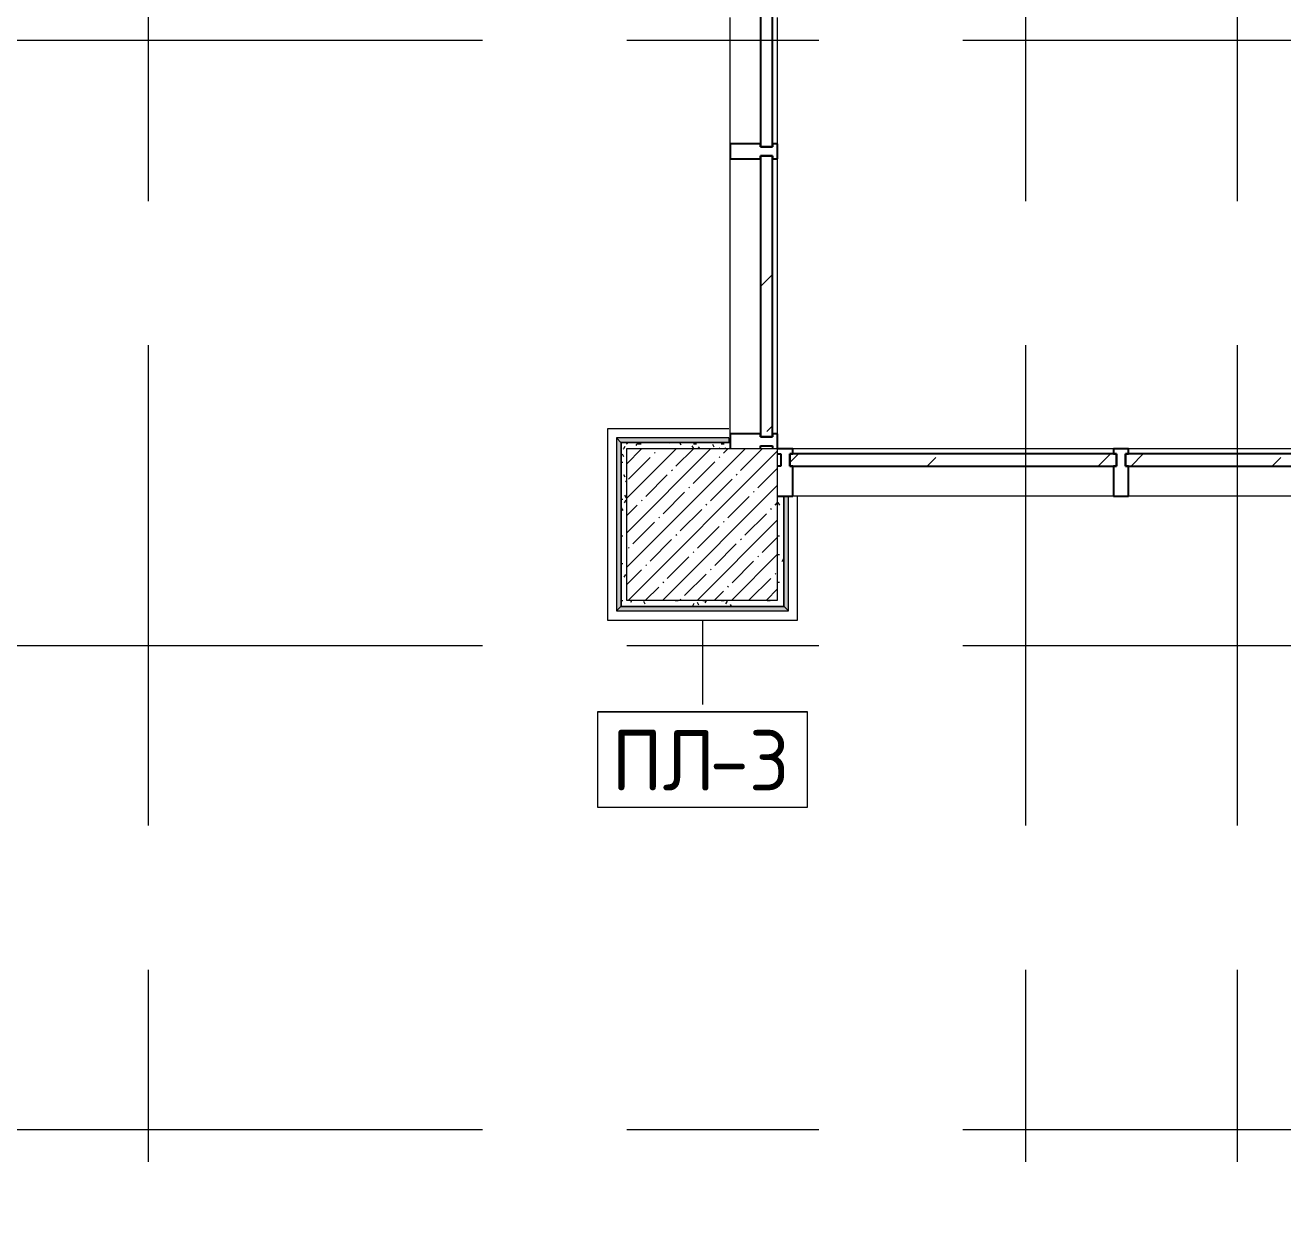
# Model space of a CAD drawing. Header units: millimetres. Extents: x 35316 to 242799, y -8553 to 29000.
# Drawn here: x 71552 to 75710, y 13138 to 17050 of the extents above; entities that cross this region are included whole.
import ezdxf

# ---------------------------------------------------------------- set-up
doc = ezdxf.new("R2010")
doc.units = ezdxf.units.MM
doc.linetypes.add('Осевая', pattern=[3175, 635, -476.25, 1587.5, -476.25])
for name, color, linetype, lineweight, true_color in [('A-GENM-1', 7, 'Continuous', 9, 0x004000), ('A-WALL-1', 9, 'Continuous', 9, 0x808080), ('A-WALL-FNSH-1', 9, 'Continuous', 9, 0x808080), ('I-WALL-2', 9, 'Continuous', 9, 0x808080), ('S-COLS-1', 9, 'Continuous', 9, 0x808080)]:
    doc.layers.add(name, color=color, linetype=linetype, lineweight=lineweight, true_color=true_color)
for name, color, linetype, lineweight in [('A-GENM-IDEN', 7, 'Continuous', 9), ('A-GLAZ-CURT', 7, 'Continuous', 9), ('A-GLAZ-CURT-1', 7, 'Continuous', 25), ('A-GLAZ-CWMG', 7, 'Continuous', 9), ('A-GLAZ-CWMG-1', 7, 'Continuous', 25), ('S-COLS', 7, 'Continuous', 9), ('Оси-2', 7, 'Осевая', 9)]:
    doc.layers.add(name, color=color, linetype=linetype, lineweight=lineweight)
doc.styles.add('GOST Common_1', font='GOST_Common.ttf', dxfattribs={"height": 200})
pattern_1 = [(0, (0, 0), (121.92, 30.48), [10.058, -81.382, 10.058, -81.382, -487.68]), (0, (0, 0), (121.92, 30.48), [-182.88, 10.058, -172.822, 10.058, -81.382, -213.36]), (0, (0, 0), (121.92, 30.48), [-457.2, 10.058, -50.902, 10.058, -142.342]), (120, (45.72, 15.24), (-87.356454, 90.345817), [10.058, -81.382, 10.058, -81.382, -487.68]), (120, (45.72, 15.24), (-87.356454, 90.345817), [-182.88, 10.058, -172.822, 10.058, -81.382, -213.36]), (120, (45.72, 15.24), (-87.356454, 90.345817), [-457.2, 10.058, -50.902, 10.058, -142.342]), (240, (60.96, 76.2), (-34.563546, -120.825817), [10.058, -81.382, 10.058, -81.382, -487.68]), (240, (60.96, 76.2), (-34.563546, -120.825817), [-182.88, 10.058, -172.822, 10.058, -81.382, -213.36]), (240, (60.96, 76.2), (-34.563546, -120.825817), [-457.2, 10.058, -50.902, 10.058, -142.342])]

# ---------------------------------------------------------------- blocks, each defined once
blk = doc.blocks.new('BSC_Колонна _Прямоугольная - 500х500-V28-План раскладки напольных покрытий 3 этажа в осях 12-23')
at = {"layer": 'S-COLS'}
h = blk.add_hatch(dxfattribs=at)
h.set_pattern_fill('FP_39', color=256, style=0, pattern_type=2)
h.set_pattern_definition([(45, (-73790, -15400), (-57.02463, 57.02463), []), (45, (-73732.975, -15400), (-57.02463, 57.02463), [100.806, -20.161, 3.353, -16.808])])
h.paths.add_polyline_path([(-67.4, -250), (250, -250), (250, 250), (-250, 250), (-250, -250)])
at = {"layer": 'S-COLS-1'}
for p, q in [((250, 250), (-250, 250)), ((-250, 250), (-250, -250)), ((250, -250), (250, 250)), ((-250, -250), (250, -250))]:
    blk.add_line(p, q, dxfattribs=at)
blk = doc.blocks.new('Прямоугольный импост - Импост структурный с накладкой - 160мм Темный-31239202-План раскладки напольных покрытий 3 этажа в осях 12-23')
at = {"layer": 'A-GLAZ-CWMG-1'}
for p, q in [((-50, 40), (-50, 140)), ((-50, 140), (0, 140)), ((-40, 40), (-50, 40)), ((-50, -17), (-50, 0)), ((-50, 0), (-40, 0)), ((-40, 0), (-40, 40)), ((-10, 40), (-10, 0)), ((0, 40), (-10, 40)), ((-10, 0), (0, 0)), ((0, -17), (-50, -17))]:
    blk.add_line(p, q, dxfattribs=at)
blk = doc.blocks.new('Системная панель - Стекло - 40мм-30335137-План раскладки напольных покрытий 3 этажа в осях 12-23')
at = {"layer": 'A-GLAZ-CURT'}
h = blk.add_hatch(dxfattribs=at)
h.set_pattern_fill('FP_51', color=256, style=0, pattern_type=2)
h.set_pattern_definition([(45, (-74720, -15533), (-282.8427, 282.8427), [200, -600]), (45, (-74920, -15633), (-282.8427, 282.8427), [600, -200]), (45, (-74520, -15733), (-282.8427, 282.8427), [200, -600])])
h.paths.add_polyline_path([(540, -40), (540, 0), (-540, 0), (-540, -40), (-159.2, -40)])
at = {"layer": 'A-GLAZ-CURT-1'}
for p, q in [((540, 0), (-540, 0)), ((-540, 0), (-540, -40)), ((540, -40), (540, 0)), ((-540, -40), (540, -40))]:
    blk.add_line(p, q, dxfattribs=at)
blk = doc.blocks.new('Прямоугольный импост - Импост структурный с накладкой - 160мм-23562329-План раскладки напольных покрытий 3 этажа в осях 12-23')
at = {"layer": 'A-GLAZ-CWMG'}
for p, q in [((75150, 15650), (74090, 15650)), ((75150, 15493), (74090, 15493))]:
    blk.add_line(p, q, dxfattribs=at)
blk = doc.blocks.new('Прямоугольный импост - Импост структурный с накладкой - 160мм-30335139-План раскладки напольных покрытий 3 этажа в осях 12-23')
at = {"layer": 'A-GLAZ-CWMG-1'}
for p, q in [((0, 140), (-50, 140)), ((-50, 140), (-50, 40)), ((-50, 40), (-40, 40)), ((-40, 0), (-50, 0)), ((-50, 0), (-50, -17)), ((-40, 40), (-40, 0)), ((-10, 0), (-10, 40)), ((-10, 40), (0, 40)), ((0, 0), (-10, 0)), ((-50, -17), (0, -17))]:
    blk.add_line(p, q, dxfattribs=at)
blk = doc.blocks.new('Системная панель - Стекло - 40мм-V47-План раскладки напольных покрытий 3 этажа в осях 12-23')
at = {"layer": 'A-GLAZ-CURT'}
h = blk.add_hatch(dxfattribs=at)
h.set_pattern_fill('FP_65', color=256, style=0, pattern_type=2)
h.set_pattern_definition([(45, (-75842.5, -15533), (-282.8427, 282.8427), [200, -600]), (45, (-76042.5, -15633), (-282.8427, 282.8427), [600, -200]), (45, (-75642.5, -15733), (-282.8427, 282.8427), [200, -600])])
h.paths.add_polyline_path([(552.5, -40), (552.5, 0), (-552.5, 0), (-552.5, -40), (-543.5, -40)])
at = {"layer": 'A-GLAZ-CURT-1'}
for p, q in [((552.5, 0), (-552.5, 0)), ((-552.5, 0), (-552.5, -40)), ((552.5, -40), (552.5, 0)), ((-552.5, -40), (552.5, -40))]:
    blk.add_line(p, q, dxfattribs=at)
blk = doc.blocks.new('Прямоугольный импост - Импост структурный с накладкой - 160мм-23562332-План раскладки напольных покрытий 3 этажа в осях 12-23')
at = {"layer": 'A-GLAZ-CWMG'}
for p, q in [((76285, 15650), (75200, 15650)), ((76285, 15493), (75200, 15493))]:
    blk.add_line(p, q, dxfattribs=at)
blk = doc.blocks.new('Прямоугольный импост - Импост структурный с накладкой - 160мм-30335136-План раскладки напольных покрытий 3 этажа в осях 12-23')
at = {"layer": 'A-GLAZ-CWMG-1'}
for p, q in [((-25, 40), (-25, 140)), ((-25, 140), (25, 140)), ((25, 140), (25, 40)), ((-15, 40), (-25, 40)), ((-25, -17), (-25, 0)), ((-25, 0), (-15, 0)), ((-15, 0), (-15, 40)), ((15, 40), (15, 0)), ((25, 40), (15, 40)), ((15, 0), (25, 0)), ((25, 0), (25, -17)), ((25, -17), (-25, -17))]:
    blk.add_line(p, q, dxfattribs=at)
blk = doc.blocks.new('Системная панель - Стекло - 40мм-23562590-План раскладки напольных покрытий 3 этажа в осях 12-23')
at = {"layer": 'A-GLAZ-CURT'}
h = blk.add_hatch(dxfattribs=at)
h.set_pattern_fill('FP_68', color=256, style=0, pattern_type=2)
h.set_pattern_definition([(135, (16054.17, -74123), (-282.8427, -282.8427), [200, -600]), (135, (16154.17, -74323), (-282.8427, -282.8427), [600, -200]), (135, (16254.17, -73923), (-282.8427, -282.8427), [200, -600])])
h.paths.add_polyline_path([(464.2, -40), (464.2, 0), (-464.2, 0), (-464.2, -40), (437.1, -40)])
at = {"layer": 'A-GLAZ-CURT-1'}
for p, q in [((464.2, 0), (-464.2, 0)), ((-464.2, 0), (-464.2, -40)), ((464.2, -40), (464.2, 0)), ((-464.2, -40), (464.2, -40))]:
    blk.add_line(p, q, dxfattribs=at)
blk = doc.blocks.new('Прямоугольный импост - Импост структурный с накладкой - 160мм Темный-31239176-План раскладки напольных покрытий 3 этажа в осях 12-23')
at = {"layer": 'A-GLAZ-CWMG'}
for p, q in [((73883, 17641.7), (73883, 18550)), ((74040, 17641.7), (74040, 18550))]:
    blk.add_line(p, q, dxfattribs=at)
blk = doc.blocks.new('Прямоугольный импост - Импост структурный с накладкой - 160мм Темный-31239180-План раскладки напольных покрытий 3 этажа в осях 12-23')
at = {"layer": 'A-GLAZ-CWMG-1'}
for p, q in [((-25, 40), (-25, 140)), ((-25, 140), (25, 140)), ((25, 140), (25, 40)), ((-15, 40), (-25, 40)), ((-25, -17), (-25, 0)), ((-25, 0), (-15, 0)), ((-15, 0), (-15, 40)), ((15, 40), (15, 0)), ((25, 40), (15, 40)), ((15, 0), (25, 0)), ((25, 0), (25, -17)), ((25, -17), (-25, -17))]:
    blk.add_line(p, q, dxfattribs=at)
blk = doc.blocks.new('Системная панель - Стекло - 40мм-24234995-План раскладки напольных покрытий 3 этажа в осях 12-23')
at = {"layer": 'A-GLAZ-CURT'}
h = blk.add_hatch(dxfattribs=at)
h.set_pattern_fill('FP_69', color=256, style=0, pattern_type=2)
h.set_pattern_definition([(135, (16766.67, -74123), (-282.8427, -282.8427), [200, -600]), (135, (16866.67, -74323), (-282.8427, -282.8427), [600, -200]), (135, (16966.67, -73923), (-282.8427, -282.8427), [200, -600])])
h.paths.add_polyline_path([(218.3, -40), (218.3, 0), (-218.3, 0), (-218.3, -40), (-169.4, -40)])
at = {"layer": 'A-GLAZ-CURT-1'}
for p, q in [((218.3, 0), (-218.3, 0)), ((-218.3, 0), (-218.3, -40)), ((218.3, -40), (218.3, 0)), ((-218.3, -40), (218.3, -40))]:
    blk.add_line(p, q, dxfattribs=at)
blk = doc.blocks.new('Прямоугольный импост - Импост структурный с накладкой - 160мм Темный-31239183-План раскладки напольных покрытий 3 этажа в осях 12-23')
at = {"layer": 'A-GLAZ-CWMG'}
for p, q in [((73883, 16658.3), (73883, 17075)), ((74040, 16658.3), (74040, 17075))]:
    blk.add_line(p, q, dxfattribs=at)
blk = doc.blocks.new('Плинтус - Плинтус темный _ст_школа_-32859004-План раскладки напольных покрытий 3 этажа в осях 12-23')
at = {"layer": 'A-GENM-1'}
blk.add_hatch(color=256, dxfattribs=at).paths.add_polyline_path([(-15, -15), (557, -15), (542, 0), (0, 0)])
for p, q in [((0, 0), (-15, -15)), ((-15, -15), (557, -15)), ((0, 0), (542, 0)), ((557, -15), (542, 0)), ((-45, -45), (587, -45))]:
    blk.add_line(p, q, dxfattribs=at)
blk = doc.blocks.new('Плинтус - Плинтус темный _ст_школа_-32864506-План раскладки напольных покрытий 3 этажа в осях 12-23')
at = {"layer": 'A-GENM-1'}
blk.add_hatch(color=256, dxfattribs=at).paths.add_polyline_path([(200.6, -15), (554, -15), (539, 0), (0, 0), (-15, -15)])
for p, q in [((0, 0), (-15, -15)), ((-15, -15), (554, -15)), ((0, 0), (539, 0)), ((554, -15), (539, 0)), ((-45, -45), (584, -45))]:
    blk.add_line(p, q, dxfattribs=at)
blk = doc.blocks.new('Плинтус - Плинтус темный _ст_школа_-32864507-План раскладки напольных покрытий 3 этажа в осях 12-23')
at = {"layer": 'A-GENM-1'}
blk.add_hatch(color=256, dxfattribs=at).paths.add_polyline_path([(-15, -15), (364, -15), (364, 0), (0, 0)])
for p, q in [((0, 0), (-15, -15)), ((-15, -15), (364, -15)), ((0, 0), (364, 0)), ((-45, -45), (365, -45))]:
    blk.add_line(p, q, dxfattribs=at)
blk = doc.blocks.new('Плинтус - Плинтус темный _ст_школа_-32864508-План раскладки напольных покрытий 3 этажа в осях 12-23')
at = {"layer": 'A-GENM-1'}
blk.add_hatch(color=256, dxfattribs=at).paths.add_polyline_path([(0, 0), (0, -15), (372, -15), (357, 0), (156.4, 0)])
for p, q in [((0, 0), (357, 0)), ((0, -15), (0, 0)), ((0, -15), (372, -15)), ((372, -15), (357, 0)), ((0, -45), (402, -45))]:
    blk.add_line(p, q, dxfattribs=at)
blk = doc.blocks.new('Mark Reiling - Mark Reiling-26174330-План раскладки напольных покрытий 3 этажа в осях 12-23')
at = {"layer": 'A-GENM-IDEN'}
for p, q in [((-3.47, 1.49), (-3.47, -1.663)), ((-3.47, 1.49), (3.47, 1.49)), ((3.47, 1.49), (-3.47, 1.49)), ((-3.47, 1.49), (-3.47, -1.663)), ((3.47, -1.663), (3.47, 1.49)), ((3.47, -1.663), (3.47, 1.49)), ((-3.47, -1.663), (3.47, -1.663)), ((-3.47, -1.663), (3.47, -1.663))]:
    blk.add_line(p, q, dxfattribs=at)

msp = doc.modelspace()

# ---------------------------------------------------------------- hatches: boundary and pattern name
at = {"layer": 'I-WALL-2'}
h = msp.add_hatch(dxfattribs=at)
h.set_pattern_fill('FP_70', color=256, style=0, pattern_type=2)
h.set_pattern_definition(pattern_1)
h.paths.add_polyline_path([(73722.6, 15650), (73883, 15650), (73883, 15670), (73523, 15670), (73523, 15650), (73543, 15650)])
h = msp.add_hatch(dxfattribs=at)
h.set_pattern_fill('FP_70', color=256, style=0, pattern_type=2)
h.set_pattern_definition(pattern_1)
h.paths.add_polyline_path([(73543, 15130), (73543, 15150), (73540, 15150), (73540, 15650), (73523, 15650), (73523, 15130), (73540, 15130)])
h = msp.add_hatch(dxfattribs=at)
h.set_pattern_fill('FP_70', color=256, style=0, pattern_type=2)
h.set_pattern_definition(pattern_1)
h.paths.add_polyline_path([(74040, 15150), (74060, 15150), (74060, 15493), (74040, 15493), (74040, 15453.3)])
h = msp.add_hatch(dxfattribs=at)
h.set_pattern_fill('FP_70', color=256, style=0, pattern_type=2)
h.set_pattern_definition(pattern_1)
h.paths.add_polyline_path([(74060, 15130), (74060, 15150), (73543, 15150), (73543, 15130), (74040, 15130)])

# ---------------------------------------------------------------- linework, layer by layer
at = {"layer": 'A-GENM-IDEN'}
msp.add_line((73791.5, 15084), (73791.5, 14805.2), dxfattribs=at)
at = {"layer": 'A-WALL-1'}
for p, q in [((73883, 15670), (73523, 15670)), ((73523, 15670), (73523, 15130)), ((73883, 15650), (73883, 15670)), ((74060, 15493), (74040, 15493)), ((74060, 15130), (74060, 15493)), ((73523, 15130), (74060, 15130))]:
    msp.add_line(p, q, dxfattribs=at)
at = {"layer": 'A-WALL-FNSH-1'}
for p, q in [((73522, 15671), (73522, 15129)), ((73883, 15671), (73522, 15671)), ((73883, 15670), (73883, 15671)), ((74061, 15493), (74060, 15493)), ((74061, 15129), (74061, 15493)), ((73522, 15129), (74061, 15129))]:
    msp.add_line(p, q, dxfattribs=at)
at = {"layer": 'Оси-2'}
for p, q in [((75560, 593.7), (75560, 25078.1)), ((71960, 593.7), (71960, 24898.1)), ((74860, 593.7), (74860, 24898.1)), ((38615.9, 17000), (82179.5, 17000)), ((38615.9, 15000), (82179.5, 15000)), ((38615.9, 13400), (82179.5, 13400))]:
    msp.add_line(p, q, dxfattribs=at)

# ---------------------------------------------------------------- block references
at = {"layer": 'A-GENM-1'}
for name, p, rotation in [('Плинтус - Плинтус темный _ст_школа_-32859004-План раскладки напольных покрытий 3 этажа в осях 12-23', (73522, 15671), 270), ('Плинтус - Плинтус темный _ст_школа_-32864508-План раскладки напольных покрытий 3 этажа в осях 12-23', (73879, 15671), 180), ('Плинтус - Плинтус темный _ст_школа_-32864507-План раскладки напольных покрытий 3 этажа в осях 12-23', (74061, 15129), 90)]:
    msp.add_blockref(name, p, dxfattribs=dict(at, rotation=rotation))
msp.add_blockref('Плинтус - Плинтус темный _ст_школа_-32864506-План раскладки напольных покрытий 3 этажа в осях 12-23', (73522, 15129), dxfattribs=at)
at = {"layer": 'A-GENM-IDEN', "xscale": 99.99999999999993, "yscale": 99.99999999999993, "zscale": 99.99999999999993}
msp.add_blockref('Mark Reiling - Mark Reiling-26174330-План раскладки напольных покрытий 3 этажа в осях 12-23', (73791.5, 14631.7), dxfattribs=at)
at = {"layer": 'A-GLAZ-CURT', "rotation": 269.9999999999998}
for name, p in [('Системная панель - Стекло - 40мм-24234995-План раскладки напольных покрытий 3 этажа в осях 12-23', (74023, 16866.7)), ('Системная панель - Стекло - 40мм-23562590-План раскладки напольных покрытий 3 этажа в осях 12-23', (74023, 16154.2))]:
    msp.add_blockref(name, p, dxfattribs=at)
at = {"layer": 'A-GLAZ-CURT'}
for name, p in [('Системная панель - Стекло - 40мм-30335137-План раскладки напольных покрытий 3 этажа в осях 12-23', (74620, 15633)), ('Системная панель - Стекло - 40мм-V47-План раскладки напольных покрытий 3 этажа в осях 12-23', (75742.5, 15633))]:
    msp.add_blockref(name, p, dxfattribs=at)
at = {"layer": 'A-GLAZ-CWMG'}
for name, p in [('Прямоугольный импост - Импост структурный с накладкой - 160мм Темный-31239183-План раскладки напольных покрытий 3 этажа в осях 12-23', (0, 0)), ('Прямоугольный импост - Импост структурный с накладкой - 160мм Темный-31239176-План раскладки напольных покрытий 3 этажа в осях 12-23', (0, -1941.7)), ('Прямоугольный импост - Импост структурный с накладкой - 160мм-23562329-План раскладки напольных покрытий 3 этажа в осях 12-23', (0, 0)), ('Прямоугольный импост - Импост структурный с накладкой - 160мм-23562332-План раскладки напольных покрытий 3 этажа в осях 12-23', (0, 0))]:
    msp.add_blockref(name, p, dxfattribs=at)
at = {"layer": 'A-GLAZ-CWMG', "extrusion": (0, 0, -1)}
for name, p, rotation in [('Прямоугольный импост - Импост структурный с накладкой - 160мм Темный-31239180-План раскладки напольных покрытий 3 этажа в осях 12-23', (-74023, 16633.3), 270.0000000000002), ('Прямоугольный импост - Импост структурный с накладкой - 160мм Темный-31239202-План раскладки напольных покрытий 3 этажа в осях 12-23', (-74023, 15650), 270.0000000000002), ('Прямоугольный импост - Импост структурный с накладкой - 160мм-30335136-План раскладки напольных покрытий 3 этажа в осях 12-23', (-75175, 15633), 180)]:
    msp.add_blockref(name, p, dxfattribs=dict(at, rotation=rotation))
at = {"layer": 'A-GLAZ-CWMG', "rotation": 180}
msp.add_blockref('Прямоугольный импост - Импост структурный с накладкой - 160мм-30335139-План раскладки напольных покрытий 3 этажа в осях 12-23', (74040, 15633), dxfattribs=at)
at = {"layer": 'S-COLS'}
msp.add_blockref('BSC_Колонна _Прямоугольная - 500х500-V28-План раскладки напольных покрытий 3 этажа в осях 12-23', (73790, 15400), dxfattribs=at)

# ---------------------------------------------------------------- texts
at = {"layer": 'A-GENM-IDEN', "char_height": 200, "attachment_point": 1, "style": 'GOST Common_1'}
for s, insert, width in [('ПЛ', (73490.9, 14720.8), 392.827), ('-3', (73815, 14720.8), 344.726)]:
    msp.add_mtext(s, dxfattribs=dict(at, insert=insert, width=width))

doc.saveas('drawing.dxf')
